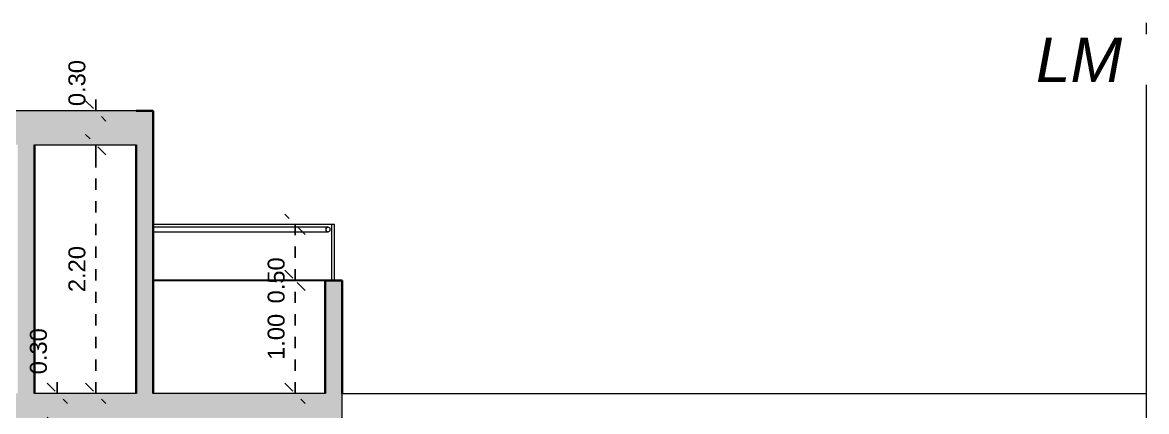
# Model space of a CAD drawing. Header units: metres. Extents: x 42 to 294, y -52 to 32.
# Drawn here: x 235.88 to 245.83, y 19.57 to 23.02 of the extents above; entities that cross this region are included whole.
import ezdxf

# ---------------------------------------------------------------- set-up
doc = ezdxf.new("R2010")
doc.units = ezdxf.units.M
doc.header["$LTSCALE"] = 0.15
doc.linetypes.add('ACAD_ISO04W100', pattern=[30, 24, -3, 0, -3])
doc.linetypes.add('Trazo punto', pattern=[0.015875, 0.00635, -0.004763, 0, -0.004763])
doc.layers.get('0').update_dxf_attribs({"lineweight": 20})
for name, color, linetype, lineweight in [('A-FLORHRM', 1, 'Continuous', 9), ('A-FLOROTM', 6, 'Continuous', 13), ('A-WALL', 2, 'Continuous', 30), ('S-GRIDIDM', 1, 'Continuous', 20)]:
    doc.layers.add(name, color=color, linetype=linetype, lineweight=lineweight)
doc.layers.add('MUROS', color=11, linetype='Continuous')
doc.styles.get("Standard").update_dxf_attribs({"font": 'arial.ttf', "height": 0.15})
doc.dimstyles.new('Copy of Annotative', dxfattribs={"dimtxt": 0.15, "dimasz": 0.18, "dimexe": 0.18, "dimexo": 0.0625, "dimgap": 0.09, "dimtad": 1, "dimzin": 0, "dimdsep": 46, "dimtxsty": 'Standard', "dimblk": 'OBLIQUE', "dimcen": 0.09, "dimse1": 1, "dimse2": 1, "dimadec": 0, "dimazin": 0, "dimtfac": 1, "dimtofl": 0, "dimtmove": 0, "dimatfit": 3, "dimfxl": 1, "dimtolj": 1, "dimtzin": 0, "dimarcsym": 0})

# ---------------------------------------------------------------- blocks, each defined once
blk = doc.blocks.new('_Oblique')
at = {"color": 0, "linetype": 'ByBlock', "lineweight": -2}
blk.add_line((-0.5, -0.5), (0.5, 0.5), dxfattribs=at)
blk = doc.blocks.new('*D2538')
at = {"color": 0, "linetype": 'Trazo punto', "lineweight": -2, "ltscale": 0.1, "transparency": 16777216}
for p, q in [((236.1842, 19.7342), (236.1842, 19.9142)), ((236.1842, 19.4342), (236.1842, 19.2542))]:
    blk.add_line(p, q, dxfattribs=at)
at = {"layer": 'Defpoints', "color": 0, "linetype": 'Trazo punto', "ltscale": 0.1, "transparency": 16777216}
for p in [(236.1842, 19.7342), (237.3542, 19.7342), (236.1842, 19.4342)]:
    blk.add_point(p, dxfattribs=at)
at = {"color": 0, "linetype": 'Trazo punto', "lineweight": -2, "ltscale": 0.1, "transparency": 16777216, "xscale": 0.18, "yscale": 0.18, "zscale": 0.18}
for p, rotation in [((236.1842, 19.7342), 270), ((236.1842, 19.4342), 90)]:
    blk.add_blockref('_Oblique', p, dxfattribs=dict(at, rotation=rotation))
at = {"color": 0, "linetype": 'Trazo punto', "ltscale": 0.1, "transparency": 16777216, "insert": (236.0175, 20.107), "char_height": 0.15, "attachment_point": 5, "rotation": 90}
blk.add_mtext('\\A1;0.30', dxfattribs=at)
blk = doc.blocks.new('*D2539')
at = {"color": 0, "linetype": 'Trazo punto', "lineweight": -2, "ltscale": 0.1, "transparency": 16777216}
blk.add_line((236.5255, 19.7342), (236.5255, 21.9342), dxfattribs=at)
at = {"layer": 'Defpoints', "color": 0, "linetype": 'Trazo punto', "ltscale": 0.1, "transparency": 16777216}
for p in [(236.5255, 21.9342), (236.5255, 21.9342), (237.3542, 19.7342)]:
    blk.add_point(p, dxfattribs=at)
at = {"color": 0, "linetype": 'Trazo punto', "lineweight": -2, "ltscale": 0.1, "transparency": 16777216, "xscale": 0.18, "yscale": 0.18, "zscale": 0.18}
for p, rotation in [((236.5255, 21.9342), 90), ((236.5255, 19.7342), 270)]:
    blk.add_blockref('_Oblique', p, dxfattribs=dict(at, rotation=rotation))
at = {"color": 0, "linetype": 'Trazo punto', "ltscale": 0.1, "transparency": 16777216, "insert": (236.3589, 20.8342), "char_height": 0.15, "attachment_point": 5, "rotation": 90}
blk.add_mtext('\\A1;2.20', dxfattribs=at)
blk = doc.blocks.new('*D2540')
at = {"color": 0, "linetype": 'Trazo punto', "lineweight": -2, "ltscale": 0.1, "transparency": 16777216}
for p, q in [((236.5255, 22.2342), (236.5255, 22.4142)), ((236.5255, 21.9342), (236.5255, 21.7542))]:
    blk.add_line(p, q, dxfattribs=at)
at = {"layer": 'Defpoints', "color": 0, "linetype": 'Trazo punto', "ltscale": 0.1, "transparency": 16777216}
for p in [(236.5255, 22.2342), (236.5255, 22.2342), (236.5255, 21.9342)]:
    blk.add_point(p, dxfattribs=at)
at = {"color": 0, "linetype": 'Trazo punto', "lineweight": -2, "ltscale": 0.1, "transparency": 16777216, "xscale": 0.18, "yscale": 0.18, "zscale": 0.18}
for p, rotation in [((236.5255, 22.2342), 270), ((236.5255, 21.9342), 90)]:
    blk.add_blockref('_Oblique', p, dxfattribs=dict(at, rotation=rotation))
at = {"color": 0, "linetype": 'Trazo punto', "ltscale": 0.1, "transparency": 16777216, "insert": (236.3589, 22.48), "char_height": 0.15, "attachment_point": 5, "rotation": 90}
blk.add_mtext('\\A1;0.30', dxfattribs=at)
blk = doc.blocks.new('*D2541')
at = {"color": 0, "linetype": 'Trazo punto', "lineweight": -2, "ltscale": 0.1, "transparency": 16777216}
blk.add_line((238.2902, 19.7342), (238.2902, 20.7342), dxfattribs=at)
at = {"layer": 'Defpoints', "color": 0, "linetype": 'Trazo punto', "ltscale": 0.1, "transparency": 16777216}
for p in [(238.2902, 20.7342), (238.5577, 20.7342), (238.5577, 19.7342)]:
    blk.add_point(p, dxfattribs=at)
at = {"color": 0, "linetype": 'Trazo punto', "lineweight": -2, "ltscale": 0.1, "transparency": 16777216, "xscale": 0.18, "yscale": 0.18, "zscale": 0.18}
for p, rotation in [((238.2902, 20.7342), 90), ((238.2902, 19.7342), 270)]:
    blk.add_blockref('_Oblique', p, dxfattribs=dict(at, rotation=rotation))
at = {"color": 0, "linetype": 'Trazo punto', "ltscale": 0.1, "transparency": 16777216, "insert": (238.1236, 20.2342), "char_height": 0.15, "attachment_point": 5, "rotation": 90}
blk.add_mtext('\\A1;1.00', dxfattribs=at)
blk = doc.blocks.new('*D2542')
at = {"color": 0, "linetype": 'Trazo punto', "lineweight": -2, "ltscale": 0.1, "transparency": 16777216}
blk.add_line((238.2902, 20.7342), (238.2902, 21.2296), dxfattribs=at)
at = {"layer": 'Defpoints', "color": 0, "linetype": 'Trazo punto', "ltscale": 0.1, "transparency": 16777216}
for p in [(238.2902, 21.2296), (238.2902, 21.2296), (238.5577, 20.7342)]:
    blk.add_point(p, dxfattribs=at)
at = {"color": 0, "linetype": 'Trazo punto', "lineweight": -2, "ltscale": 0.1, "transparency": 16777216, "xscale": 0.18, "yscale": 0.18, "zscale": 0.18}
for p, rotation in [((238.2902, 21.2296), 90), ((238.2902, 20.7342), 270)]:
    blk.add_blockref('_Oblique', p, dxfattribs=dict(at, rotation=rotation))
at = {"color": 0, "linetype": 'Trazo punto', "ltscale": 0.1, "transparency": 16777216, "insert": (238.1236, 20.7342), "char_height": 0.15, "attachment_point": 5, "rotation": 90}
blk.add_mtext('\\A1;0.50', dxfattribs=at)

msp = doc.modelspace()

# ---------------------------------------------------------------- hatches: boundary and pattern name
at = {"layer": 'MUROS', "ltscale": 0.1}
h = msp.add_hatch(color=256, dxfattribs=at)
h.paths.add_polyline_path([(238.7077, 6.6342), (238.4077, 6.6342), (238.4077, 5.7342), (237.0327, 5.7342), (237.0327, 8.2342), (238.4077, 8.2342), (238.4077, 7.8342), (238.7077, 7.8342), (238.7077, 9.4342), (238.4077, 9.4342), (238.4077, 8.5342), (237.0327, 8.5342), (237.0327, 11.0342), (238.4077, 11.0342), (238.4077, 10.6342), (238.7077, 10.6342), (238.7077, 12.2342), (238.4077, 12.2342), (238.4077, 11.3342), (237.0327, 11.3342), (237.0327, 13.8342), (238.4077, 13.8342), (238.4077, 13.4342), (238.7077, 13.4342), (238.7077, 15.0342), (238.4077, 15.0342), (238.4077, 14.1342), (237.0327, 14.1342), (237.0327, 16.6342), (238.4077, 16.6342), (238.4077, 16.2342), (238.7077, 16.2342), (238.7077, 17.8342), (238.4077, 17.8342), (238.4077, 16.9342), (237.0327, 16.9342), (237.0327, 19.4342), (238.4077, 19.4342), (238.4077, 19.0342), (238.7077, 19.0342), (238.7077, 19.4342), (238.7077, 19.7342), (238.7077, 20.7342), (238.5577, 20.7342), (238.5577, 19.7342), (237.0327, 19.7342), (237.0327, 22.2342), (236.8827, 22.2342), (232.0327, 22.2342), (231.7327, 22.2342), (231.7327, 21.7342), (232.0327, 21.7342), (232.0327, 21.9342), (235.8327, 21.9342), (235.8327, 19.7342), (234.7327, 19.7342), (234.7327, 19.4342), (235.8327, 19.4342), (235.8327, 16.9342), (234.7327, 16.9342), (234.7327, 16.6342), (235.8327, 16.6342), (235.8327, 14.1342), (234.7327, 14.1342), (234.7327, 13.8342), (235.8327, 13.8342), (235.8327, 11.3342), (234.7327, 11.3342), (234.7327, 11.0342), (235.8327, 11.0342), (235.8327, 8.5342), (234.7327, 8.5342), (234.7327, 8.2342), (234.7477, 8.2342), (235.8327, 8.2342), (235.8327, 5.7342), (234.7327, 5.7342), (234.7327, 5.4342), (234.7477, 5.4342), (235.8327, 5.4342), (235.8327, 2.9342), (234.7327, 2.9342), (234.7327, 2.6342), (234.7477, 2.6342), (235.8327, 2.6342), (235.8327, 0.1342), (234.7327, 0.1342), (234.7327, -0.1658), (234.7477, -0.1658), (235.8327, -0.1658), (235.8327, -2.6658), (235.9827, -2.6658), (235.9827, -0.1658), (236.8827, -0.1658), (236.8827, -2.6658), (237.0327, -2.6658), (237.0327, -0.1658), (245.6827, -0.1658), (245.6827, -0.4658), (245.6827, -2.6658), (245.8327, -2.6658), (245.8327, 2.9342), (245.6827, 2.9342), (245.6827, 0.1342), (238.7077, 0.1342), (238.7077, 1.0342), (238.4077, 1.0342), (238.4077, 0.1342), (237.0327, 0.1342), (237.0327, 2.6342), (238.4077, 2.6342), (238.4077, 2.2342), (238.7077, 2.2342), (238.7077, 3.8342), (238.4077, 3.8342), (238.4077, 2.9342), (237.0327, 2.9342), (237.0327, 5.4342), (238.4077, 5.4342), (238.4077, 5.0342), (238.7077, 5.0342)])
h.paths.add_polyline_path([(236.8827, 5.4342), (236.8827, 2.9342), (235.9827, 2.9342), (235.9827, 5.4342)], flags=16)
h.paths.add_polyline_path([(236.8827, 5.7342), (235.9827, 5.7342), (235.9827, 8.2342), (236.8827, 8.2342)], flags=16)
h.paths.add_polyline_path([(236.8827, 2.6342), (236.8827, 0.1342), (235.9827, 0.1342), (235.9827, 2.6342)], flags=16)
h.paths.add_polyline_path([(236.8827, 8.5342), (235.9827, 8.5342), (235.9827, 11.0342), (236.8827, 11.0342)], flags=16)
h.paths.add_polyline_path([(236.8827, 11.3342), (235.9827, 11.3342), (235.9827, 13.8342), (236.8827, 13.8342)], flags=16)
h.paths.add_polyline_path([(236.8827, 14.1342), (235.9827, 14.1342), (235.9827, 16.6342), (236.8827, 16.6342)], flags=16)
h.paths.add_polyline_path([(236.8827, 16.9342), (235.9827, 16.9342), (235.9827, 19.4342), (236.8827, 19.4342)], flags=16)
h.paths.add_polyline_path([(236.8827, 19.7342), (235.9827, 19.7342), (235.9827, 21.9342), (236.8827, 21.9342)], flags=16)
h.paths.add_polyline_path([(236.5144, 0.1336), (236.5144, 0.6164), (236.2053, 0.6164), (236.2053, 0.1336)], flags=24)
h.paths.add_polyline_path([(236.5146, 1.1447), (236.5146, 1.6275), (236.2054, 1.6275), (236.2054, 1.1447)], flags=8)
h.paths.add_polyline_path([(236.5144, 2.9542), (236.5144, 3.437), (236.2053, 3.437), (236.2053, 2.9542)], flags=8)
h.paths.add_polyline_path([(236.5146, 3.9447), (236.5146, 4.4275), (236.2054, 4.4275), (236.2054, 3.9447)], flags=8)
h.paths.add_polyline_path([(236.5144, 5.8069), (236.5144, 6.2897), (236.2053, 6.2897), (236.2053, 5.8069)], flags=8)
h.paths.add_polyline_path([(236.5146, 6.7447), (236.5146, 7.2275), (236.2054, 7.2275), (236.2054, 6.7447)], flags=8)
h.paths.add_polyline_path([(236.5144, 8.568), (236.5144, 9.0508), (236.2053, 9.0508), (236.2053, 8.568)], flags=8)
h.paths.add_polyline_path([(236.5146, 9.5447), (236.5146, 10.0275), (236.2054, 10.0275), (236.2054, 9.5447)], flags=8)
h.paths.add_polyline_path([(236.5144, 11.4022), (236.5144, 11.8851), (236.2053, 11.8851), (236.2053, 11.4022)], flags=8)
h.paths.add_polyline_path([(236.5146, 12.3447), (236.5146, 12.8275), (236.2054, 12.8275), (236.2054, 12.3447)], flags=8)
h.paths.add_polyline_path([(236.5144, 14.2018), (236.5144, 14.6847), (236.2053, 14.6847), (236.2053, 14.2018)], flags=8)
h.paths.add_polyline_path([(236.5146, 15.1447), (236.5146, 15.6275), (236.2054, 15.6275), (236.2054, 15.1447)], flags=8)
h.paths.add_polyline_path([(236.5144, 17.0206), (236.5144, 17.5035), (236.2053, 17.5035), (236.2053, 17.0206)], flags=8)
h.paths.add_polyline_path([(236.5146, 17.9447), (236.5146, 18.4275), (236.2054, 18.4275), (236.2054, 17.9447)], flags=8)
h.paths.add_polyline_path([(236.5144, 19.8662), (236.5144, 20.3491), (236.2053, 20.3491), (236.2053, 19.8662)], flags=8)
h.paths.add_polyline_path([(236.5146, 20.5947), (236.5146, 21.0775), (236.2054, 21.0775), (236.2054, 20.5947)], flags=8)

# ---------------------------------------------------------------- linework, layer by layer
at = {"layer": 'A-FLORHRM'}
for p, q in [((238.6147, 21.2296), (237.0327, 21.2296)), ((238.6397, 21.2296), (238.6147, 21.2296)), ((238.6147, 21.2296), (238.6147, 20.7342)), ((238.6397, 20.7342), (238.6397, 21.2296)), ((238.5827, 21.2042), (237.0327, 21.2042)), ((237.0327, 21.1642), (238.5827, 21.1642))]:
    msp.add_line(p, q, dxfattribs=at)
for start, end in [(0, 180), (180, 0)]:
    msp.add_arc((238.5827, 21.1842), 0.02, start, end, dxfattribs=at)
for points, start_tangent, end_tangent in [([(238.5827, 21.2042), (238.5776, 21.2035), (238.5751, 21.2026), (238.5727, 21.2015), (238.5716, 21.2008), (238.5706, 21.2), (238.5686, 21.1983), (238.5677, 21.1974), (238.5669, 21.1963), (238.5654, 21.1942), (238.5643, 21.1918), (238.5634, 21.1893), (238.5627, 21.1842)], (-1, 0), (0, -1)), ([(238.5627, 21.1842), (238.5634, 21.179), (238.5643, 21.1765), (238.5654, 21.1742), (238.5669, 21.172), (238.5677, 21.171), (238.5686, 21.17), (238.5706, 21.1683), (238.5727, 21.1668), (238.5739, 21.1662), (238.5751, 21.1657), (238.5776, 21.1649), (238.5827, 21.1642)], (0, -1), (1, 0))]:
    msp.add_spline(points, degree=3, dxfattribs=dict(at, start_tangent=start_tangent, end_tangent=end_tangent))
at = {"layer": 'A-FLOROTM'}
for p, q in [((236.8827, 22.2342), (232.0327, 22.2342)), ((235.9827, 21.9342), (236.8827, 21.9342)), ((236.8827, 19.7342), (235.9827, 19.7342)), ((238.5577, 19.7342), (237.0327, 19.7342)), ((238.7077, 19.4342), (238.7077, 19.7342)), ((238.7077, 19.7342), (245.8327, 19.7342)), ((245.8327, 19.4342), (245.8327, 19.7342))]:
    msp.add_line(p, q, dxfattribs=at)
at = {"layer": 'A-WALL', "lineweight": 35}
for p, q in [((237.0327, 22.2342), (236.8827, 22.2342)), ((237.0327, 19.7342), (237.0327, 22.2342)), ((235.9827, 19.7342), (235.9827, 21.9342)), ((236.8827, 21.9342), (236.8827, 19.7342)), ((238.5577, 20.7342), (238.5577, 19.7342)), ((238.7077, 20.7342), (238.5577, 20.7342)), ((238.7077, 19.7342), (238.7077, 20.7342))]:
    msp.add_line(p, q, dxfattribs=at)
at = {"layer": 'A-WALL'}
msp.add_line((238.5577, 20.7342), (237.0327, 20.7342), dxfattribs=at)

# ---------------------------------------------------------------- texts
at = {"layer": 'S-GRIDIDM', "insert": (245.235, 22.8814), "char_height": 0.393413, "width": 0.9072, "attachment_point": 2, "line_spacing_factor": 0.938532, "bg_fill": 3, "box_fill_scale": 1.25, "bg_fill_color": 0, "bg_fill_transparency": 0}
msp.add_mtext('\\fArial|b0|i1|c0|p34|;LM', dxfattribs=at)

# ---------------------------------------------------------------- dimensions: what is measured, and where the dimension line sits
at = {"linetype": 'Trazo punto', "ltscale": 0.1}
for base, p1, p2, picture, middle in [((236.5255, 22.2342), (236.5255, 21.9342), (236.5255, 22.2342), '*D2540', (236.5255, 22.48)), ((238.2902, 21.2296), (238.5577, 20.7342), (238.2902, 21.2296), '*D2542', (238.2902, 20.7342)), ((236.1842, 19.7342), (236.1842, 19.4342), (237.3542, 19.7342), '*D2538', (236.1842, 20.107))]:
    dim = msp.add_linear_dim(base=base, p1=p1, p2=p2, angle=90, dimstyle='Copy of Annotative', override={"dimscale": 0, "dimtix": 0, "dimtofl": 0, "dimtmove": 1, "dimatfit": 3}, dxfattribs=at)
    dim.commit()
    dim.dimension.update_dxf_attribs({"geometry": picture, "text_midpoint": middle, "dimtype": 160})
for base, p1, p2, override, picture, middle in [((236.5255, 21.9342), (237.3542, 19.7342), (236.5255, 21.9342), {"dimscale": 0, "dimtix": 0, "dimtofl": 0, "dimtmove": 1, "dimatfit": 3}, '*D2539', (236.3589, 20.8342)), ((238.2902, 20.7342), (238.5577, 19.7342), (238.5577, 20.7342), {"dimscale": 0, "dimtix": 0, "dimtofl": 0, "dimtmove": 0, "dimatfit": 3}, '*D2541', (238.1236, 20.2342))]:
    dim = msp.add_linear_dim(base=base, p1=p1, p2=p2, angle=90, dimstyle='Copy of Annotative', override=override, dxfattribs=at)
    dim.commit()
    dim.dimension.update_dxf_attribs({"geometry": picture, "text_midpoint": middle})

# ---------------------------------------------------------------- next in the draw order: linework, layer by layer
at = {"layer": 'S-GRIDIDM', "linetype": 'ACAD_ISO04W100'}
msp.add_line((245.8327, -4.137), (245.8327, 23.0158), dxfattribs=at)

doc.saveas('drawing.dxf')
